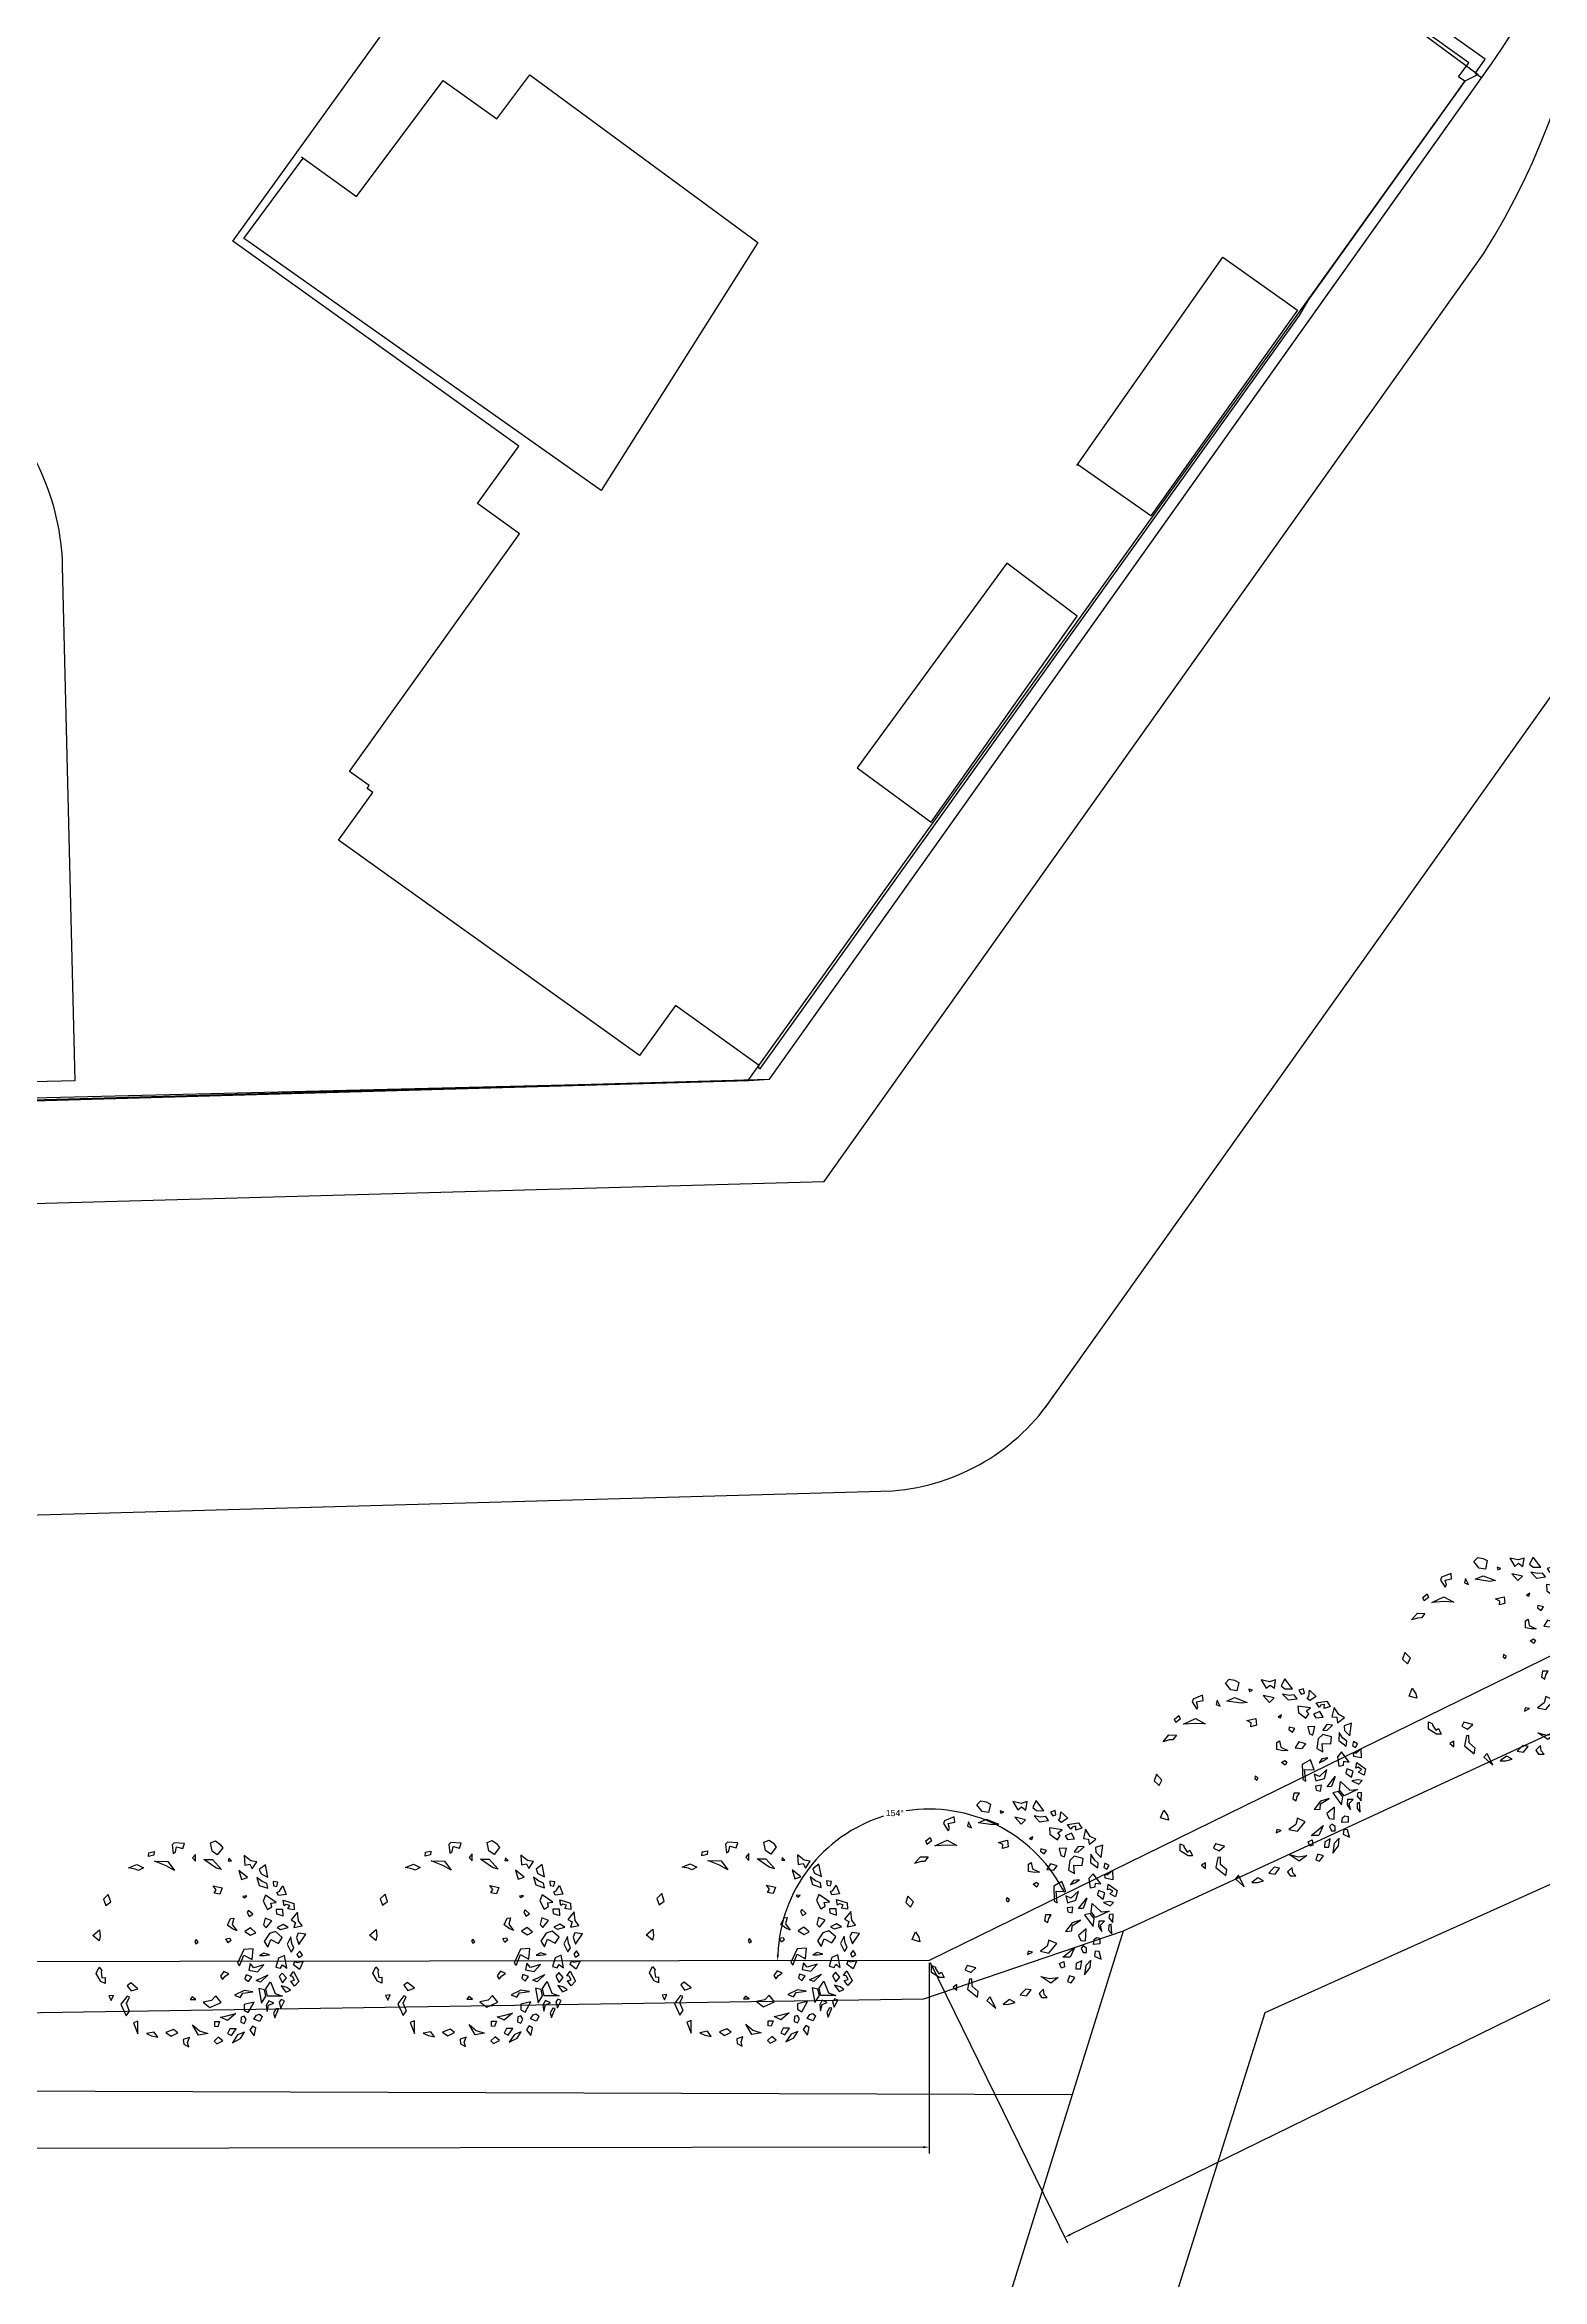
# Model space of a CAD drawing. Header units: inches. Extents: x 625 to 2719, y 1 to 1360.
# Drawn here: x 1451 to 1494.3, y 174.6 to 239.2 of the extents above; entities that cross this region are included whole.
import ezdxf

# ---------------------------------------------------------------- set-up
doc = ezdxf.new("R2010")
doc.units = ezdxf.units.IN
doc.header["$MEASUREMENT"] = 0
doc.layers.add('CAY', color=94, linetype='Continuous')
doc.layers.add('DIENHOA', color=3, linetype='Continuous')
doc.styles.get("Standard").update_dxf_attribs({"font": 'arial.ttf'})
doc.dimstyles.get("Standard").update_dxf_attribs({"dimtxt": 0.18, "dimasz": 0.18, "dimexe": 0.18, "dimexo": 0.0625, "dimgap": 0.09, "dimtad": 0, "dimtih": 1, "dimtoh": 1, "dimdec": 4, "dimzin": 0, "dimdsep": 46, "dimtxsty": 'Standard', "dimcen": 0.09, "dimadec": 0, "dimazin": 0, "dimtfac": 1, "dimtdec": 4, "dimtofl": 0, "dimtmove": 0, "dimatfit": 3, "dimfxl": 1, "dimtolj": 1, "dimtzin": 0, "dimarcsym": 0})

# ---------------------------------------------------------------- blocks, each defined once
blk = doc.blocks.new('*D56')
at = {"color": 0, "lineweight": -2, "transparency": 16777216}
for start, end in [(28.46085, 98.71809), (107.54124, 177.71929)]:
    blk.add_arc((1476.539, 183.786), 4.379, start, end, dxfattribs=at)
at = {"color": 0, "transparency": 16777216}
for points in [[(1480.415, 185.886), (1480.362, 185.859), (1480.471, 185.712)], [(1472.194, 183.959), (1472.134, 183.96), (1472.16, 183.78)]]:
    blk.add_solid(points, dxfattribs=at)
at = {"layer": 'Defpoints', "color": 0, "transparency": 16777216}
for p in [(1543.224, 216.462), (1477.492, 188.059), (1404.317, 183.691), (1476.539, 183.786), (1476.539, 183.786)]:
    blk.add_point(p, dxfattribs=at)
at = {"color": 0, "transparency": 16777216, "insert": (1475.547, 188.051), "char_height": 0.18, "attachment_point": 5}
blk.add_mtext('\\A1;154°', dxfattribs=at)
blk = doc.blocks.new('*D59')
at = {"color": 0, "lineweight": -2, "transparency": 16777216}
for p, q in [((1404.317, 183.629), (1404.325, 178.116)), ((1476.539, 183.723), (1476.546, 178.21)), ((1476.366, 178.39), (1441.069, 178.344)), ((1404.504, 178.296), (1439.801, 178.343))]:
    blk.add_line(p, q, dxfattribs=at)
at = {"color": 0, "transparency": 16777216}
for points in [[(1476.366, 178.42), (1476.366, 178.36), (1476.546, 178.39)], [(1404.504, 178.326), (1404.504, 178.266), (1404.324, 178.296)]]:
    blk.add_solid(points, dxfattribs=at)
at = {"layer": 'Defpoints', "color": 0, "transparency": 16777216}
for p in [(1404.317, 183.691), (1476.539, 183.786), (1476.546, 178.39)]:
    blk.add_point(p, dxfattribs=at)
at = {"color": 0, "transparency": 16777216, "insert": (1440.435, 178.343), "char_height": 0.18, "attachment_point": 5}
blk.add_mtext('\\A1;72.2219M', dxfattribs=at)
blk = doc.blocks.new('*D60')
at = {"color": 0, "lineweight": -2, "transparency": 16777216}
for p, q in [((1543.252, 216.406), (1547.225, 208.298)), ((1546.984, 208.381), (1514.174, 192.304)), ((1480.622, 175.863), (1513.432, 191.94)), ((1476.567, 183.729), (1480.54, 175.622))]:
    blk.add_line(p, q, dxfattribs=at)
at = {"color": 0, "transparency": 16777216}
for points in [[(1546.97, 208.408), (1546.997, 208.354), (1547.145, 208.46)], [(1480.609, 175.89), (1480.635, 175.836), (1480.46, 175.783)]]:
    blk.add_solid(points, dxfattribs=at)
at = {"layer": 'Defpoints', "color": 0, "transparency": 16777216}
for p in [(1543.224, 216.462), (1547.145, 208.46), (1476.539, 183.786)]:
    blk.add_point(p, dxfattribs=at)
at = {"color": 0, "transparency": 16777216, "insert": (1513.803, 192.122), "char_height": 0.18, "attachment_point": 5}
blk.add_mtext('\\A1;74.2606M', dxfattribs=at)
blk = doc.blocks.new('*D62')
at = {"color": 0, "lineweight": -2, "transparency": 16777216}
for start, end in [(183.67762, 223.75571), (229.9138, 269.81566)]:
    blk.add_arc((1539.627, 324.951), 4.95, start, end, dxfattribs=at)
at = {"color": 0, "transparency": 16777216}
for points in [[(1534.657, 324.632), (1534.717, 324.634), (1534.678, 324.813)], [(1539.61, 320.03), (1539.611, 319.97), (1539.791, 320.003)]]:
    blk.add_solid(points, dxfattribs=at)
at = {"layer": 'Defpoints', "color": 0, "transparency": 16777216}
for p in [(1539.627, 324.951), (1539.627, 324.951), (1535.415, 322.35), (1368.404, 320.185), (1543.224, 216.462)]:
    blk.add_point(p, dxfattribs=at)
at = {"color": 0, "transparency": 16777216, "insert": (1536.235, 321.345), "char_height": 0.18, "attachment_point": 5}
blk.add_mtext('\\A1;90°', dxfattribs=at)
blk = doc.blocks.new('*D63')
at = {"color": 0, "lineweight": -2, "transparency": 16777216}
for start, end in [(94.0195, 146.4898), (151.45018, 203.98504)]:
    blk.add_arc((1543.224, 216.462), 4.864, start, end, dxfattribs=at)
at = {"color": 0, "transparency": 16777216}
for points in [[(1542.882, 221.344), (1542.885, 221.284), (1543.063, 221.324)], [(1538.807, 214.497), (1538.753, 214.472), (1538.856, 214.322)]]:
    blk.add_solid(points, dxfattribs=at)
at = {"layer": 'Defpoints', "color": 0, "transparency": 16777216}
for p in [(1540.411, 301.298), (1540.1, 220.19), (1543.224, 216.462), (1543.224, 216.462), (1476.539, 183.786)]:
    blk.add_point(p, dxfattribs=at)
at = {"color": 0, "transparency": 16777216, "insert": (1539.055, 218.967), "char_height": 0.18, "attachment_point": 5}
blk.add_mtext('\\A1;114°', dxfattribs=at)
blk = doc.blocks.new('SD CD')
blk.add_lwpolyline([(1998.054, 560.166), (2068.604, 560.216), (2069.204, 560.236), (2090.222, 588.128), (2090.583, 588.607), (2090.407, 588.739), (2090.708, 589.139), (2084.994, 593.445)])
blk = doc.blocks.new('Cay01-mb')
at = {"layer": 'DIENHOA'}
for p, q in [((-705, 1242), (-724, 1177)), ((-649, 1221), (-705, 1242)), ((-645, 1301), (-522, 1333)), ((-578, 1246), (-645, 1301)), ((-567, 1211), (-578, 1246)), ((-522, 1333), (-522, 1226)), ((-449, 1284), (-386, 1423)), ((-369, 1287), (-449, 1284)), ((-386, 1423), (-298, 1419)), ((-366, 1367), (-386, 1316)), ((-386, 1316), (-369, 1287)), ((-322, 1335), (-366, 1367)), ((-319, 1261), (-334, 1169)), ((-298, 1419), (-322, 1335)), ((-231, 1257), (-319, 1261)), ((-274, 1168), (-231, 1257)), ((-140, 1458), (-258, 1458)), ((-258, 1458), (-165, 1361)), ((-165, 1361), (-123, 1415)), ((-64, 1501), (-140, 1458)), ((-123, 1415), (-55, 1382)), ((-64, 1307), (-114, 1242)), ((-114, 1242), (-81, 1155)), ((-55, 1382), (-64, 1501)), ((-47, 1199), (-64, 1307)), ((57, 1540), (29, 1436)), ((29, 1436), (88, 1404)), ((189, 1426), (57, 1540)), ((164, 1328), (71, 1328)), ((71, 1328), (164, 1263)), ((88, 1404), (189, 1426)), ((231, 1350), (164, 1328)), ((164, 1263), (282, 1307)), ((282, 1307), (231, 1350)), ((341, 1458), (282, 1426)), ((282, 1426), (324, 1382)), ((324, 1382), (366, 1404)), ((366, 1404), (341, 1458)), ((417, 1339), (434, 1371)), ((459, 1317), (417, 1339)), ((425, 1458), (535, 1393)), ((434, 1371), (425, 1458)), ((535, 1393), (459, 1317)), ((552, 1307), (695, 1361)), ((611, 1253), (552, 1307)), ((619, 1285), (611, 1253)), ((670, 1307), (619, 1285)), ((678, 1253), (670, 1307)), ((754, 1296), (678, 1253)), ((695, 1361), (754, 1296)), ((-1022, 986), (-1045, 902)), ((-932, 908), (-1022, 986)), ((-789, 1112), (-964, 1099)), ((-964, 1099), (-910, 1006)), ((-910, 1006), (-846, 1025)), ((-846, 1025), (-789, 1112)), ((-739, 1025), (-804, 959)), ((-804, 959), (-693, 979)), ((-706, 1088), (-739, 1025)), ((-724, 1177), (-663, 1176)), ((-640, 1093), (-706, 1088)), ((-693, 979), (-640, 1093)), ((-663, 1176), (-649, 1221)), ((-522, 1226), (-567, 1211)), ((-430, 1181), (-547, 1048)), ((-547, 1048), (-468, 1005)), ((-468, 1005), (-347, 1050)), ((-427, 1107), (-430, 1181)), ((-375, 1114), (-427, 1107)), ((-347, 1050), (-375, 1114)), ((-334, 1169), (-274, 1168)), ((-182, 1091), (-232, 1004)), ((-232, 1004), (-140, 972)), ((-97, 1004), (-182, 1091)), ((-140, 972), (-97, 1004)), ((-81, 1155), (-47, 1199)), ((63, 1209), (-30, 1123)), ((-30, 1123), (-13, 1037)), ((-13, 1037), (88, 950)), ((139, 1145), (63, 1209)), ((71, 1047), (139, 1145)), ((172, 993), (71, 1047)), ((88, 950), (172, 993)), ((282, 1004), (248, 928)), ((282, 928), (282, 1004)), ((493, 1220), (316, 1209)), ((316, 1209), (341, 1123)), ((341, 1123), (459, 1069)), ((442, 1166), (493, 1220)), ((484, 1134), (442, 1166)), ((459, 1069), (484, 1134)), ((627, 1199), (552, 1145)), ((552, 1145), (594, 1101)), ((552, 950), (644, 831)), ((611, 777), (552, 950)), ((594, 1101), (686, 1134)), ((686, 1134), (627, 1199)), ((653, 972), (821, 1015)), ((745, 896), (653, 972)), ((762, 1188), (728, 1112)), ((728, 1112), (821, 1166)), ((804, 1231), (762, 1188)), ((821, 1166), (804, 1231)), ((821, 1015), (872, 1112)), ((872, 1112), (846, 907)), ((939, 1134), (914, 1091)), ((914, 1091), (948, 1058)), ((956, 983), (914, 918)), ((1032, 1069), (939, 1134)), ((948, 1058), (1032, 1069)), ((973, 907), (956, 983)), ((1040, 1037), (1032, 1004)), ((1032, 1004), (1091, 961)), ((1158, 972), (1040, 1037)), ((1091, 961), (1158, 972)), ((-1045, 902), (-1128, 819)), ((-1128, 819), (-994, 815)), ((-1075, 637), (-1117, 604)), ((-1084, 594), (-1075, 637)), ((-1002, 883), (-932, 908)), ((-994, 815), (-1002, 883)), ((-822, 831), (-932, 723)), ((-932, 723), (-805, 745)), ((-805, 745), (-822, 831)), ((-544, 756), (-569, 788)), ((-569, 788), (-569, 734)), ((-569, 734), (-544, 756)), ((-308, 842), (-367, 788)), ((-367, 788), (-342, 766)), ((-342, 766), (-283, 788)), ((-283, 788), (-308, 842)), ((-47, 853), (-123, 788)), ((-123, 788), (-81, 702)), ((-81, 702), (-22, 777)), ((-22, 777), (-47, 853)), ((172, 788), (164, 658)), ((164, 658), (341, 550)), ((316, 756), (172, 788)), ((240, 648), (316, 756)), ((383, 572), (240, 648)), ((248, 928), (273, 864)), ((273, 864), (282, 928)), ((434, 766), (366, 723)), ((366, 723), (459, 691)), ((493, 810), (408, 907)), ((408, 907), (434, 766)), ((459, 691), (493, 810)), ((552, 723), (518, 648)), ((518, 648), (568, 626)), ((611, 669), (552, 723)), ((568, 626), (611, 669)), ((644, 831), (611, 777)), ((754, 874), (728, 799)), ((728, 799), (931, 810)), ((762, 712), (728, 594)), ((846, 907), (745, 896)), ((846, 885), (754, 874)), ((762, 572), (762, 712)), ((931, 810), (846, 885)), ((1040, 615), (905, 712)), ((905, 712), (922, 572)), ((914, 918), (973, 874)), ((1057, 874), (973, 907)), ((973, 874), (1057, 874)), ((1082, 766), (1116, 799)), ((1091, 723), (1082, 766)), ((1141, 680), (1091, 723)), ((1116, 799), (1184, 756)), ((1184, 756), (1141, 680)), ((1268, 691), (1234, 648)), ((1234, 648), (1285, 604)), ((1369, 658), (1268, 691)), ((1285, 604), (1369, 658)), ((-1379, 453), (-1328, 507)), ((-1362, 377), (-1379, 453)), ((-1244, 388), (-1362, 377)), ((-1328, 507), (-1269, 539)), ((-1269, 539), (-1185, 453)), ((-1185, 453), (-1244, 388)), ((-1008, 410), (-1143, 259)), ((-1143, 259), (-1126, 377)), ((-1126, 377), (-974, 485)), ((-1117, 604), (-1084, 594)), ((-974, 485), (-1008, 410)), ((-763, 345), (-721, 464)), ((-704, 377), (-763, 345)), ((-721, 464), (-637, 421)), ((-662, 345), (-704, 377)), ((-637, 421), (-662, 345)), ((-283, 572), (-199, 539)), ((-283, 529), (-283, 572)), ((-199, 475), (-283, 529)), ((-199, 539), (-106, 594)), ((-140, 539), (-199, 475)), ((-106, 594), (-140, 539)), ((-13, 485), (21, 496)), ((-13, 431), (-13, 485)), ((46, 453), (-13, 431)), ((21, 496), (46, 453)), ((341, 550), (383, 572)), ((476, 410), (434, 345)), ((434, 345), (493, 291)), ((501, 356), (476, 410)), ((493, 291), (543, 313)), ((543, 313), (501, 356)), ((728, 594), (779, 453)), ((821, 529), (762, 572)), ((779, 453), (821, 529)), ((922, 572), (998, 561)), ((998, 561), (1040, 615)), ((1049, 313), (1032, 442)), ((1032, 442), (1116, 313)), ((1057, 226), (1049, 313)), ((1116, 313), (1057, 226)), ((1133, 572), (1082, 550)), ((1082, 550), (1091, 507)), ((1091, 507), (1158, 496)), ((1184, 539), (1133, 572)), ((1158, 496), (1184, 539)), ((1243, 421), (1234, 334)), ((1234, 334), (1293, 291)), ((1327, 345), (1243, 421)), ((1293, 291), (1327, 345)), ((1386, 464), (1302, 529)), ((1302, 529), (1327, 431)), ((1327, 431), (1428, 345)), ((1428, 345), (1386, 464)), ((-1395, 21), (-1421, -120)), ((-1328, -12), (-1395, 21)), ((-1134, 140), (-1227, 151)), ((-1227, 151), (-1185, 107)), ((-1185, 107), (-1134, 140)), ((-13, 42), (-55, 21)), ((-55, 21), (-30, -1)), ((-30, -1), (4, 10)), ((4, 10), (-13, 42)), ((855, 259), (754, 194)), ((754, 194), (813, 129)), ((813, 129), (821, 10)), ((821, 10), (905, 96)), ((905, 96), (855, 259)), ((1108, 140), (1116, 205)), ((1175, 129), (1108, 140)), ((1116, 205), (1184, 172)), ((1184, 172), (1175, 129)), ((1209, -87), (1259, 21)), ((1259, 21), (1268, -109)), ((1386, 215), (1327, 161)), ((1327, 161), (1377, 96)), ((1377, 96), (1420, 129)), ((1420, 129), (1386, 215)), ((-1421, -120), (-1395, -152)), ((-1395, -152), (-1277, -152)), ((-1362, -98), (-1328, -12)), ((-1294, -120), (-1362, -98)), ((-1277, -152), (-1294, -120)), ((-1202, -422), (-1176, -238)), ((-1117, -271), (-1202, -422)), ((-1176, -238), (-1041, -163)), ((-1041, -163), (-1117, -271)), ((771, -87), (728, -130)), ((728, -130), (762, -163)), ((762, -163), (771, -87)), ((1116, -174), (1209, -87)), ((1268, -109), (1116, -174)), ((1352, -271), (1285, -238)), ((1285, -238), (1302, -325)), ((1411, -260), (1352, -271)), ((1369, -325), (1411, -260)), ((-1328, -487), (-1336, -411)), ((-1336, -411), (-1286, -422)), ((-1277, -498), (-1328, -487)), ((-1286, -422), (-1277, -498)), ((-1185, -671), (-1126, -584)), ((-1126, -584), (-1100, -660)), ((1200, -390), (1150, -444)), ((1150, -444), (1175, -552)), ((1175, -552), (1234, -487)), ((1234, -487), (1200, -390)), ((1302, -325), (1369, -325)), ((-1151, -790), (-1185, -671)), ((-1126, -703), (-1151, -790)), ((-1100, -660), (-1126, -703)), ((526, -865), (434, -952)), ((543, -962), (526, -865)), ((1150, -941), (973, -919)), ((973, -919), (990, -984)), ((1226, -671), (1150, -714)), ((1150, -714), (1158, -822)), ((1158, -822), (1200, -757)), ((1200, -757), (1226, -671)), ((-713, -1092), (-822, -1114)), ((-822, -1114), (-763, -1189)), ((-763, -1189), (-671, -1168)), ((-671, -1168), (-713, -1092)), ((434, -952), (467, -1006)), ((467, -1006), (543, -962)), ((577, -1211), (577, -1276)), ((644, -1254), (577, -1211)), ((627, -995), (611, -1027)), ((611, -1027), (712, -1124)), ((712, -1049), (627, -995)), ((821, -1016), (712, -1049)), ((712, -1124), (880, -1070)), ((880, -1070), (821, -1016)), ((990, -984), (1150, -941)), ((-283, -1395), (-350, -1297)), ((-350, -1297), (-258, -1297)), ((-199, -1319), (-283, -1395)), ((-258, -1297), (-199, -1319)), ((164, -1362), (214, -1330)), ((248, -1416), (164, -1362)), ((214, -1330), (231, -1341)), ((231, -1341), (316, -1341)), ((366, -1362), (248, -1416)), ((316, -1341), (316, -1297)), ((316, -1297), (400, -1308)), ((400, -1308), (366, -1362)), ((577, -1276), (644, -1254))]:
    blk.add_line(p, q, dxfattribs=at)
blk = doc.blocks.new('*U52')
at = {"layer": 'CAY', "xscale": 0.002084981519787696, "yscale": 0.002084981519787696, "zscale": 0.002084981519787696, "rotation": 96.87081809603623}
blk.add_blockref('Cay01-mb', (4.361, -0.522), dxfattribs=at)
blk = doc.blocks.new('*U53')
at = {"color": 0, "linetype": 'ByBlock', "lineweight": -2, "transparency": 16777216}
for p, rotation in [((1497.322, 193.969), 206.1054209909859), ((1490.138, 190.449), 206.1054209909859), ((1482.954, 186.929), 206.1054209909859), ((1459.683, 183.764), 180.0747238234057), ((1467.683, 183.774), 180.0747238234057), ((1475.683, 183.784), 180.0747238234057)]:
    blk.add_blockref('*U52', p, dxfattribs=dict(at, rotation=rotation))
blk = doc.blocks.new('DFDS')
for points in [[(320025, 31043), (325321, 38071), (327736, 36125), (328784, 37515), (337329, 31076), (336294, 29802), (337001, 29144), (331890, 22363), (333648, 21040), (338758, 27820), (339637, 27283), (340560, 28716), (349105, 22277), (348039, 20857), (350571, 18904), (350177, 18714), (345483, 12485), (345222, 12055), (329093, -9348), (329063, -9222), (326707, -7446), (325634, -8870), (317089, -2431), (318112, -1073), (317952, -953), (318012, -873), (317453, -451), (322539, 6297), (321343, 7202), (322575, 8837), (314451, 14959), (319706, 21892), (315807, 24827), (315601, 24981), (320025, 31043)], [(316140, 24843), (320467, 30710), (322578, 29091), (318175, 23347), (316140, 24826)], [(316500, 17346), (318065, 16167), (320645, 19462), (322176, 18308), (323159, 19564), (329632, 14548), (324923, 7489), (314920, 14926)], [(314920, 14926), (314774, 15035), (316547, 17310)], [(338692, 7882), (343056, 13799), (345176, 12215), (340800, 6372), (338713, 7911)], [(336601, 5107), (332127, -705), (334228, -2324), (338597, 3525), (336601, 5107)]]:
    blk.add_lwpolyline(points)
blk = doc.blocks.new('SDDCS')
blk.add_lwpolyline([(1829.862, 120.743), (1829.867, 135.429, -0.414214), (1836.969, 142.526), (1858.969, 142.519, -0.414214), (1866.067, 135.417), (1866.062, 120.531), (1829.862, 120.543), (1829.862, 120.743)], format="xyb")
at = {"rotation": 359.941431852914}
blk.add_blockref('SD CD', (-184.232, -438.039), dxfattribs=at)
at = {"xscale": 0.0009999999999999992, "yscale": 0.0009999999999999992, "zscale": 0.0009999999999999992, "rotation": 359.9820381622995}
blk.add_blockref('DFDS', (1556.769, 129.826), dxfattribs=at)

msp = doc.modelspace()

# ---------------------------------------------------------------- linework, layer by layer
for p, q in [((1473.50567, 206.31825), (1492.57209, 233.14151)), ((1492.57209, 233.14151), (1492.57209, 233.14151)), ((1492.57209, 233.14151), (1492.57209, 233.14151)), ((1492.57209, 233.14151), (1492.57209, 233.14151)), ((1547.24019, 214.74356), (1482.15173, 184.63778)), ((1486.25137, 182.28248), (1547.49932, 209.84571)), ((1399.05907, 204.22513), (1473.50567, 206.31825)), ((1482.15173, 184.63778), (1469.81148, 145.10402)), ((1482.15173, 184.63778), (1476.37568, 182.66801)), ((1476.37568, 182.66801), (1398.86495, 181.46366)), ((1473.92345, 143.16169), (1486.25137, 182.28248)), ((1396.96992, 180.20927), (1480.67659, 179.91197))]:
    msp.add_line(p, q)
for points in [[(1368.40441, 320.18532), (1539.62685, 324.95052), (1543.22412, 216.46206), (1476.53912, 183.78559), (1404.31728, 183.6914), (1351.01902, 206.24023), (1368.68494, 322.02395), (1264.21842, 320.46031)], [(1540.41111, 301.29842), (1543.22412, 216.46206), (1476.53912, 183.78559), (1404.31728, 183.6914), (1351.01902, 206.24023), (1364.90431, 297.24544)], [(1479.89576, 199.77377), (1502.12632, 231.04845)], [(1399.63186, 195.23768), (1475.49235, 197.37055)]]:
    msp.add_lwpolyline(points)
msp.add_lwpolyline([(1370.45107, 267.30007), (1370.86645, 243.72586), (1400.45523, 207.26557), (1471.92674, 209.27504), (1492.79796, 238.63736, 0.27485412), (1494.04924, 253.95886), (1485.54924, 273.95886, -0.19249332), (1478.55112, 311.24611, -18.48603637)], format="xyb")
for centre, radius, start, end in [((1473.57336, 244.98662), 22.3888, 328.0577675, 16.6978159), ((1474.99603, 203.51574), 6.1652, 274.6175416, 326.5576724)]:
    msp.add_arc(centre, radius, start, end)

# ---------------------------------------------------------------- block references
msp.add_blockref('*U53', (0, 0))
for name, p, rotation in [('SDDCS', (-410.67263, 42.60851), 1.416382615742894), ('SD CD', (-580.89077, -408.30879), 1.594156712745853)]:
    msp.add_blockref(name, p, dxfattribs=dict(rotation=rotation))

# ---------------------------------------------------------------- dimensions: what is measured, and where the dimension line sits
for base, line1, line2, picture, middle in [((1535.41487, 322.34957), ((1539.62685, 324.95052), (1543.22412, 216.46206)), ((1368.40441, 320.18532), (1539.62685, 324.95052)), '*D62', (1536.23477, 321.34505)), ((1540.09961, 220.18995), ((1543.22412, 216.46206), (1476.53912, 183.78559)), ((1540.41111, 301.29842), (1543.22412, 216.46206)), '*D63', (1539.05465, 218.96711)), ((1477.4922, 188.05942), ((1476.53912, 183.78559), (1404.31728, 183.6914)), ((1543.22412, 216.46206), (1476.53912, 183.78559)), '*D56', (1475.5474, 188.05062))]:
    dim = msp.add_angular_dim_2l(base=base, line1=line1, line2=line2, dimstyle='Standard')
    dim.commit()
    dim.dimension.update_dxf_attribs({"geometry": picture, "text_midpoint": middle})
for p1, p2, distance, picture, middle in [((1476.53912, 183.78559), (1543.22412, 216.46206), -8.91129, '*D60', (1513.8028, 192.12162)), ((1404.31728, 183.6914), (1476.53912, 183.78559), -5.39516, '*D59', (1440.43524, 178.34334))]:
    dim = msp.add_aligned_dim(p1=p1, p2=p2, distance=distance, text='<>M', dimstyle='Standard')
    dim.commit()
    dim.dimension.update_dxf_attribs({"geometry": picture, "text_midpoint": middle})

doc.saveas('drawing.dxf')
